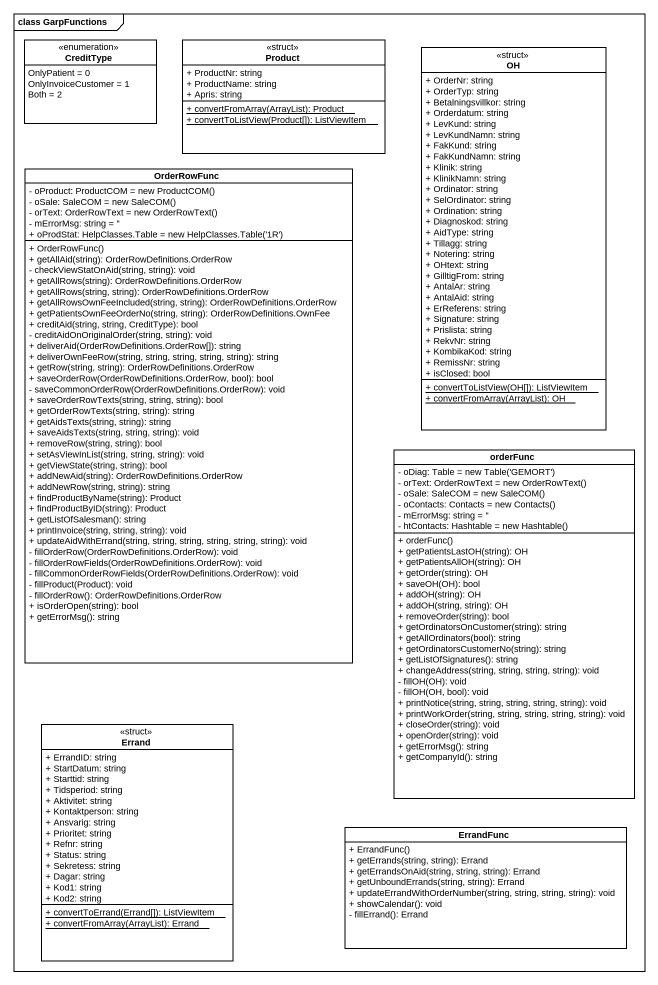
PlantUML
@startuml
mainframe class GarpFunctions
hide circle
hide empty members
skinparam classAttributeIconSize 0
enum CreditType {
  OnlyPatient = 0
  OnlyInvoiceCustomer = 1
  Both = 2
}
class Product <<struct>> {
  + ProductNr: string
  + ProductName: string
  + Apris: string
  {static} + convertFromArray(ArrayList): Product
  {static} + convertToListView(Product[]): ListViewItem
}
class OH <<struct>> {
  + OrderNr: string
  + OrderTyp: string
  + Betalningsvillkor: string
  + Orderdatum: string
  + LevKund: string
  + LevKundNamn: string
  + FakKund: string
  + FakKundNamn: string
  + Klinik: string
  + KlinikNamn: string
  + Ordinator: string
  + SelOrdinator: string
  + Ordination: string
  + Diagnoskod: string
  + AidType: string
  + Tillagg: string
  + Notering: string
  + OHtext: string
  + GilltigFrom: string
  + AntalAr: string
  + AntalAid: string
  + ErReferens: string
  + Signature: string
  + Prislista: string
  + RekvNr: string
  + KombikaKod: string
  + RemissNr: string
  + isClosed: bool
  {static} + convertToListView(OH[]): ListViewItem
  {static} + convertFromArray(ArrayList): OH
}
class OrderRowFunc {
  {field} - oProduct: ProductCOM = new ProductCOM()
  {field} - oSale: SaleCOM = new SaleCOM()
  {field} - orText: OrderRowText = new OrderRowText()
  - mErrorMsg: string = ''
  {field} + oProdStat: HelpClasses.Table = new HelpClasses.Table('1R')
  + OrderRowFunc()
  + getAllAid(string): OrderRowDefinitions.OrderRow
  - checkViewStatOnAid(string, string): void
  + getAllRows(string): OrderRowDefinitions.OrderRow
  + getAllRows(string, string): OrderRowDefinitions.OrderRow
  + getAllRowsOwnFeeIncluded(string, string): OrderRowDefinitions.OrderRow
  + getPatientsOwnFeeOrderNo(string, string): OrderRowDefinitions.OwnFee
  + creditAid(string, string, CreditType): bool
  - creditAidOnOriginalOrder(string, string): void
  + deliverAid(OrderRowDefinitions.OrderRow[]): string
  + deliverOwnFeeRow(string, string, string, string, string): string
  + getRow(string, string): OrderRowDefinitions.OrderRow
  + saveOrderRow(OrderRowDefinitions.OrderRow, bool): bool
  - saveCommonOrderRow(OrderRowDefinitions.OrderRow): void
  + saveOrderRowTexts(string, string, string): bool
  + getOrderRowTexts(string, string): string
  + getAidsTexts(string, string): string
  + saveAidsTexts(string, string, string): void
  + removeRow(string, string): bool
  + setAsViewInList(string, string, string): void
  + getViewState(string, string): bool
  + addNewAid(string): OrderRowDefinitions.OrderRow
  + addNewRow(string, string): string
  + findProductByName(string): Product
  + findProductByID(string): Product
  + getListOfSalesman(): string
  + printInvoice(string, string, string): void
  + updateAidWithErrand(string, string, string, string, string, string): void
  - fillOrderRow(OrderRowDefinitions.OrderRow): void
  - fillOrderRowFields(OrderRowDefinitions.OrderRow): void
  - fillCommonOrderRowFields(OrderRowDefinitions.OrderRow): void
  - fillProduct(Product): void
  - fillOrderRow(): OrderRowDefinitions.OrderRow
  + isOrderOpen(string): bool
  + getErrorMsg(): string
}
class orderFunc {
  {field} - oDiag: Table = new Table('GEMORT')
  {field} - orText: OrderRowText = new OrderRowText()
  {field} - oSale: SaleCOM = new SaleCOM()
  {field} - oContacts: Contacts = new Contacts()
  - mErrorMsg: string = ''
  {field} - htContacts: Hashtable = new Hashtable()
  + orderFunc()
  + getPatientsLastOH(string): OH
  + getPatientsAllOH(string): OH
  + getOrder(string): OH
  + saveOH(OH): bool
  + addOH(string): OH
  + addOH(string, string): OH
  + removeOrder(string): bool
  + getOrdinatorsOnCustomer(string): string
  + getAllOrdinators(bool): string
  + getOrdinatorsCustomerNo(string): string
  + getListOfSignatures(): string
  + changeAddress(string, string, string, string): void
  - fillOH(OH): void
  - fillOH(OH, bool): void
  + printNotice(string, string, string, string, string): void
  + printWorkOrder(string, string, string, string, string): void
  + closeOrder(string): void
  + openOrder(string): void
  + getErrorMsg(): string
  + getCompanyId(): string
}
class Errand <<struct>> {
  + ErrandID: string
  + StartDatum: string
  + Starttid: string
  + Tidsperiod: string
  + Aktivitet: string
  + Kontaktperson: string
  + Ansvarig: string
  + Prioritet: string
  + Refnr: string
  + Status: string
  + Sekretess: string
  + Dagar: string
  + Kod1: string
  + Kod2: string
  {static} + convertToErrand(Errand[]): ListViewItem
  {static} + convertFromArray(ArrayList): Errand
}
class ErrandFunc {
  + ErrandFunc()
  + getErrands(string, string): Errand
  + getErrandsOnAid(string, string, string): Errand
  + getUnboundErrands(string, string): Errand
  + updateErrandWithOrderNumber(string, string, string, string): void
  + showCalendar(): void
  - fillErrand(): Errand
}
@enduml
